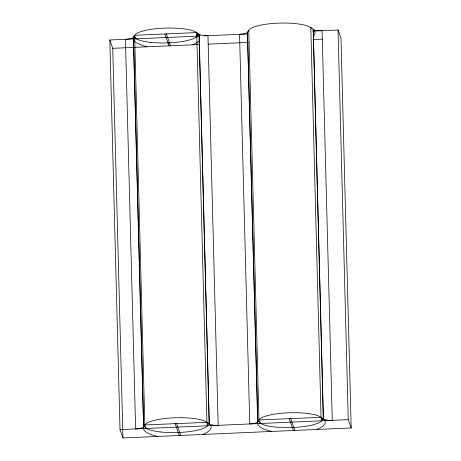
<?xml version="1.0" encoding="UTF-8"?>
<svg xmlns="http://www.w3.org/2000/svg" width="461" height="461" viewBox="0 0 461 461"><rect width="100%" height="100%" fill="white"/><g stroke="black" fill="none" stroke-linecap="round" stroke-linejoin="round"><path stroke-width="0.69" d="M199.256 36.067L109.822 39.98L120.021 429.623L260.707 423.469A31.78 7.416 -1.5 0 0 293.075 427.485A31.78 7.416 -1.5 0 0 321.686 420.801L321.703 420.778A31.78 7.422 -1.4 0 0 322.216 418.916L323.461 418.974A60.915 14.256 -1.7 0 1 324.815 420.663L325.045 421.187A57.262 13.369 -1.5 0 1 316.943 429.41M197.366 36.154L196.749 34.316L199.066 34.218A8.592 2.005 -1.5 0 0 207.963 35.687L218.162 425.33A8.592 2.005 -1.5 0 1 209.271 423.861L206.954 423.959L207.6 425.791M169.498 42.804L168.017 42.867L164.894 33.97M313.117 36.108A57.262 13.369 -1.5 0 0 314.846 31.55L314.615 31.02A60.915 14.187 -1.3 0 0 313.319 29.395L313.1 29.227A57.262 13.369 -1.5 0 0 310.818 27.695L310.783 27.677M135.995 38.839L135.35 37.007L133.333 37.093A8.592 2.005 -1.5 0 1 125.438 39.3L135.632 428.943A8.592 2.005 -1.5 0 0 143.532 426.736L145.555 426.65L146.2 428.482M247.609 32.086A57.262 13.369 -1.5 0 1 248.756 30.409L258.949 420.063A57.268 13.375 -1.5 0 0 257.803 421.734L247.448 32.097A8.592 2.005 -1.5 0 1 239.553 34.304L249.747 423.947A8.592 2.005 -1.5 0 0 257.647 421.74L259.67 421.654L260.315 423.486M134.75 35.29L196.519 32.587M204.569 35.837L247.373 33.964L247.517 34.494A57.262 13.369 -1.5 0 0 247.718 34.967M312.737 31.1L338.051 29.994L340.979 38.321L351.178 427.964L122.949 437.95L120.021 429.623M109.822 39.98L112.743 48.307L199.59 44.504M208.199 44.129L248.393 42.372M312.984 39.542L322.314 39.133M144.956 424.933L206.92 422.339L196.714 32.696A57.262 13.369 -1.5 0 1 200.109 35.405M259.07 419.936L321.035 417.343A57.262 13.369 -1.5 0 1 323.288 418.859L323.455 418.997M322.216 418.916L321.069 418.968L321.703 420.778M351.178 427.964L348.257 419.637L260.707 423.469L260.188 423.123M310.818 27.695L321.035 417.343M136.352 38.799L135.868 38.476M146.558 428.442L146.102 428.142M313.25 29.354L323.305 418.87M206.903 422.328A57.262 13.369 -1.5 0 1 209.173 423.855L209.34 423.993A57.268 13.357 -1.4 0 1 210.7 425.659L210.931 426.183A57.262 13.369 -1.5 0 1 202.828 434.4M199.135 34.345L209.19 423.861M323.489 419.009L323.524 419.037A8.609 2.011 -1.5 0 0 332.277 420.334L322.078 30.691A8.609 2.011 -1.5 0 1 313.319 29.395M313.198 29.245L323.397 418.888M166.375 33.907L170.524 45.725M168.017 42.867L169.043 45.789M290.695 418.553L294.844 430.372M289.208 418.623L293.363 430.441M176.58 423.55L180.729 435.368M175.094 423.613L179.248 435.432M247.378 33.999L247.39 34.028A57.435 13.409 -1.6 0 1 247.545 32.23M338.051 29.994L348.257 419.637M247.448 32.097L257.647 421.74M199.066 34.218L209.271 423.861M133.333 37.093L143.532 426.736M112.743 48.307L122.949 437.95M199.002 41.098A57.262 13.369 -1.5 0 1 192.623 44.757M271.264 431.404A57.262 13.369 -1.5 0 1 257.716 424.137L257.584 423.642A57.435 13.409 -1.4 0 1 257.745 421.873M258.834 421.538A31.78 7.416 -1.5 0 1 287.923 412.82A31.78 7.416 -1.5 0 1 322.17 418.767M248.542 31.538A31.78 7.416 -1.5 0 1 277.718 23.171A31.78 7.416 -1.5 0 1 311.803 28.749M260.183 423.071A31.78 7.422 -1.4 0 1 258.892 421.631M146.944 46.757A57.262 13.369 -1.5 0 1 133.402 39.485L133.264 38.989A57.268 13.375 -1.4 0 1 133.431 37.22M157.149 436.4A57.262 13.369 -1.5 0 1 143.602 429.128L143.463 428.597A57.268 13.363 -1.6 0 1 143.63 426.869M144.835 425.054L134.629 35.411A57.262 13.369 -1.5 0 0 133.494 37.076L143.688 426.73A57.262 13.369 -1.5 0 1 144.84 425.048M150.303 42.326A31.78 7.416 -1.5 0 0 197.953 34.713A31.78 7.416 -1.5 0 0 150.292 29.469A31.78 7.416 -1.5 0 0 150.303 42.326M160.503 431.969A31.78 7.422 -1.5 0 0 208.159 424.356A31.78 7.422 -1.5 0 0 160.491 419.112A31.78 7.422 -1.5 0 0 160.503 431.969"/></g></svg>
